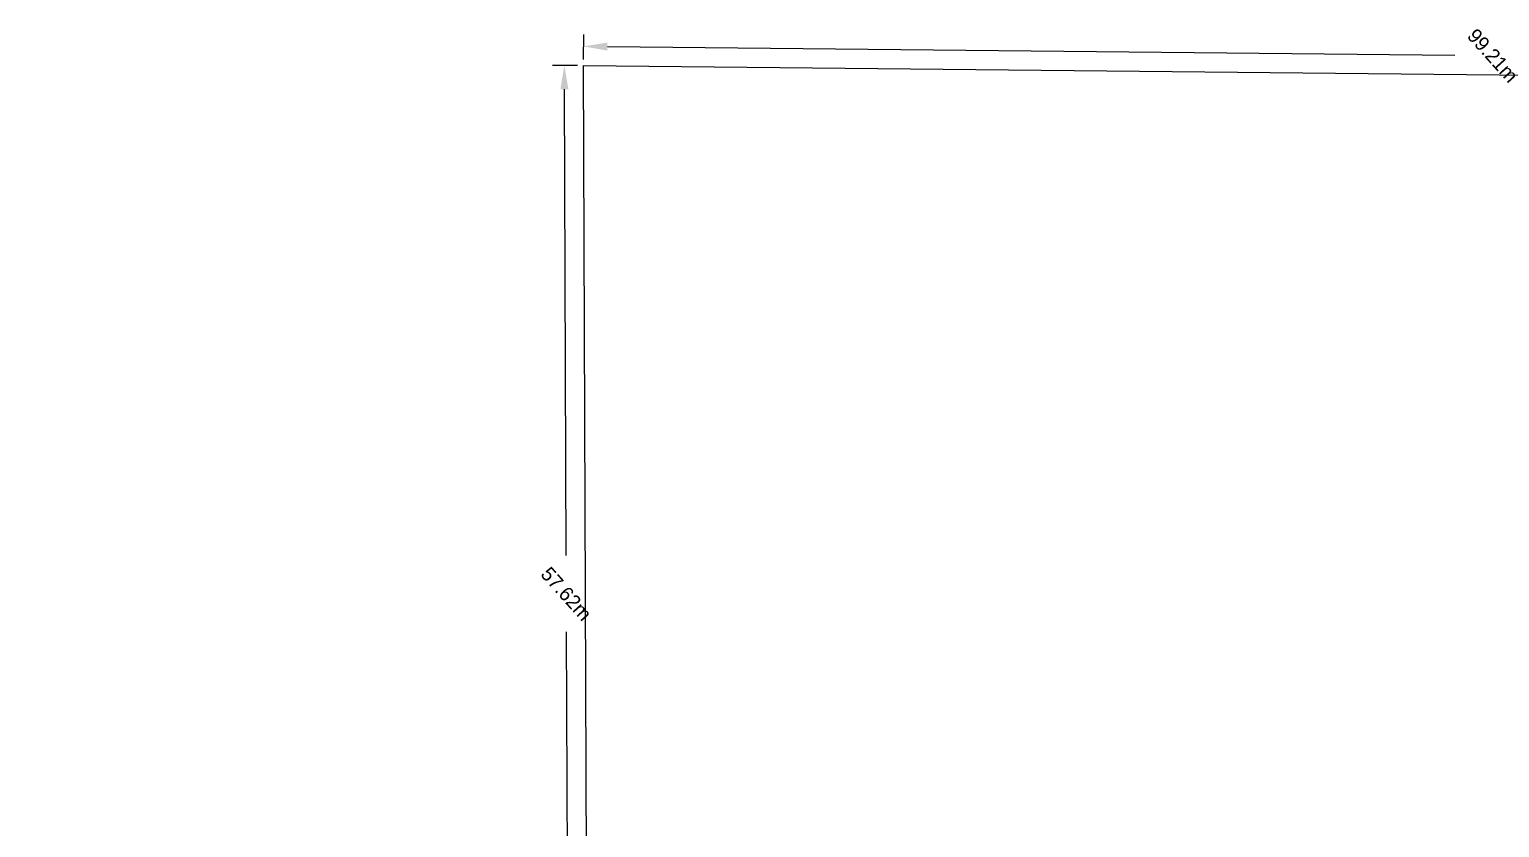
# Model space of a CAD drawing. Header units: millimetres. Extents: x 100467534408 to 100467536215, y 22466358354 to 22466358689.
# Drawn here: x 100467534434.5 to 100467534515.3, y 22466358595.7 to 22466358639.5 of the extents above; entities that cross this region are included whole.
import ezdxf
from ezdxf.enums import TextEntityAlignment as Align

# ---------------------------------------------------------------- set-up
doc = ezdxf.new("R2010")
doc.units = ezdxf.units.MM
doc.header["$LTSCALE"] = 25.4
doc.layers.get('Defpoints').update_dxf_attribs({"linetype": 'CONTINUOUS'})
doc.layers.add('building', color=7, linetype='CONTINUOUS', true_color=0xffffff)
doc.layers.add('Default', color=7, linetype='CONTINUOUS')
doc.dimstyles.get("Standard").update_dxf_attribs({"dimtxt": 63.5, "dimasz": 4.572, "dimexe": 4.572, "dimexo": 1.5875, "dimgap": 2.286, "dimtad": 0, "dimtih": 1, "dimtoh": 1, "dimdec": 4, "dimzin": 0, "dimdsep": 46, "dimtxsty": 'Standard', "dimcen": 2.286, "dimadec": 0, "dimazin": 0, "dimtfac": 1, "dimtdec": 4, "dimtofl": 0, "dimtmove": 0, "dimatfit": 3, "dimfxl": 25.4, "dimtolj": 1, "dimtzin": 0, "dimarcsym": 0})

# ---------------------------------------------------------------- blocks, each defined once
blk = doc.blocks.new('AUDIT_I_250328083542-63')
at = {"layer": 'Default', "transparency": 16777216}
for p, q in [((-130.04, 1), (-131.79, -0.95)), ((-92.57, -34.31), (-129.09, -1.69)), ((-50.08, -72.26), (-86.6, -39.64)), ((-47.3, -72.9), (-49.05, -74.86))]:
    blk.add_line(p, q, dxfattribs=at)
for points in [[(-130.95, -0.02), (-128.81, -1.38), (-129.37, -2)], [(-48.21, -73.93), (-50.36, -72.58), (-49.8, -71.95)]]:
    blk.add_solid(points, dxfattribs=at)
at = {"layer": 'Defpoints', "transparency": 16777216}
for p in [(-129.62, 1.47), (-46.88, -72.44)]:
    blk.add_point(p, dxfattribs=at)
at = {"layer": 'Default', "transparency": 16777216}
blk.add_text('57.62m', height=1.5, dxfattribs=at).set_placement((-89.58, -36.98), align=Align.MIDDLE_CENTER)
blk = doc.blocks.new('AUDIT_I_250328083542-64')
at = {"layer": 'Default', "transparency": 16777216}
for p, q in [((-0.85, 142.52), (-2.79, 144.29)), ((-63.77, 76.08), (-3.56, 141.61)), ((-129.4, 4.66), (-69.19, 70.19)), ((-130.08, 1.89), (-132.01, 3.67))]:
    blk.add_line(p, q, dxfattribs=at)
for points in [[(-1.87, 143.45), (-3.25, 141.33), (-3.86, 141.89)], [(-131.09, 2.82), (-129.71, 4.95), (-129.09, 4.38)]]:
    blk.add_solid(points, dxfattribs=at)
at = {"layer": 'Defpoints', "transparency": 16777216}
for p in [(-0.39, 142.1), (-129.62, 1.47)]:
    blk.add_point(p, dxfattribs=at)
at = {"layer": 'Default', "transparency": 16777216}
blk.add_text('99.21m', height=1.5, dxfattribs=at).set_placement((-66.48, 73.14), align=Align.MIDDLE_CENTER)
blk = doc.blocks.new('building0')
at = {"layer": 'building', "color": 253, "true_color": 0xa5a5a5}
for p, q in [((-129.6205, 1.4699), (-0.3929, 142.0955)), ((-46.8819, -72.4387), (-129.6205, 1.4699))]:
    blk.add_line(p, q, dxfattribs=at)
at = {"layer": 'Default'}
for p1, p2, picture, middle, turn in [((-129.6205, 1.4699), (-0.3929, 142.0955), 'AUDIT_I_250328083542-64', (-66.47933, 73.13597), 47.4186089), ((-46.8819, -72.4387), (-129.6205, 1.4699), 'AUDIT_I_250328083542-63', (-89.58358, -36.97596), 138.2262748)]:
    dim = blk.add_linear_dim(base=(0, 0), p1=p1, p2=p2, dimstyle='Standard', dxfattribs=at)
    dim.commit()
    dim.dimension.update_dxf_attribs({"geometry": picture, "text_midpoint": middle, "text_rotation": turn})

msp = doc.modelspace()

# ---------------------------------------------------------------- block references
at = {"layer": 'Default', "xscale": 0.5235890972481151, "yscale": 0.5235890972481151, "zscale": 0.5235890972481151, "rotation": 311.9973366804183}
msp.add_blockref('building0', (100467534509.78461, 22466358586.60376), dxfattribs=at)

doc.saveas('drawing.dxf')
